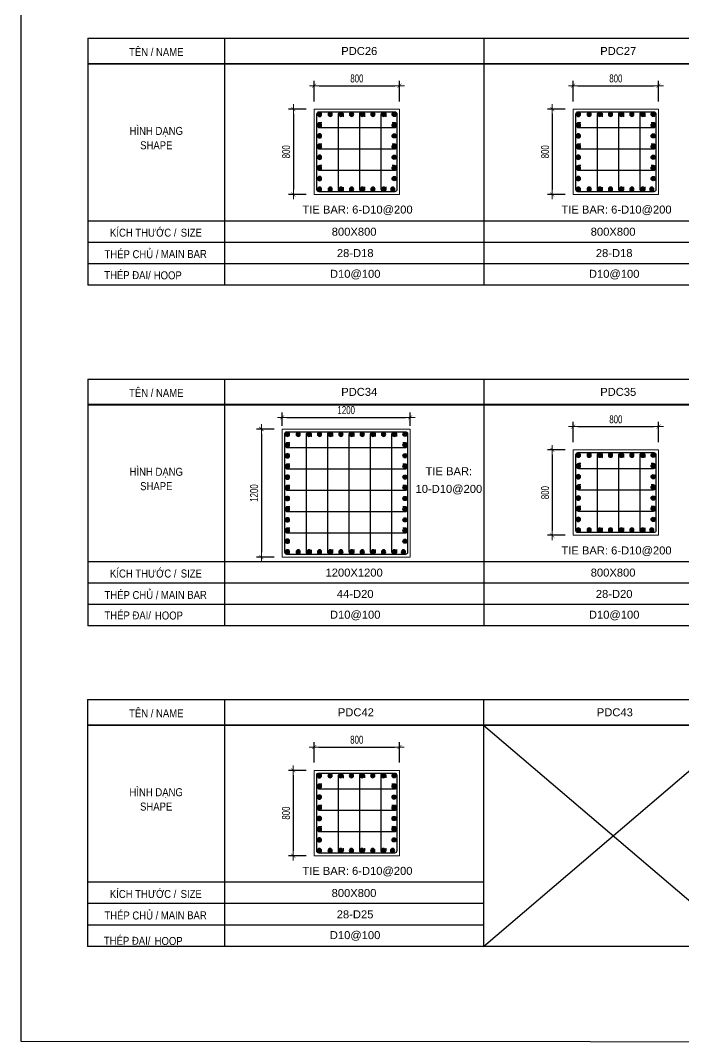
# Model space of a CAD drawing. Header units: millimetres. Extents: x 458085 to 481415, y 87765 to 165974.
# Drawn here: x 458085 to 464297, y 128444 to 138020 of the extents above; entities that cross this region are included whole.
import ezdxf
from ezdxf.enums import TextEntityAlignment as Align

# ---------------------------------------------------------------- set-up
doc = ezdxf.new("R2010")
doc.units = ezdxf.units.MM
doc.linetypes.add('CENTER2', pattern=[1.125, 0.75, -0.125, 0.125, -0.125])
doc.layers.get('Defpoints').update_dxf_attribs({"color": 151, "lineweight": 9})
for name, color, linetype in [('2', 2, 'Continuous'), ('A-ANNO-LEAD', 4, 'Continuous'), ('CEN', 1, 'CENTER2'), ('STL', 3, 'Continuous'), ('TIT1', 3, 'Continuous')]:
    doc.layers.add(name, color=color, linetype=linetype)
for name, color, linetype, lineweight in [('NDC_S_CONTINUOUS', 3, 'Continuous', 20), ('NDC_S_DIM', 1, 'Continuous', 15), ('NDC_S_VN TEXT', 7, 'Continuous', 20)]:
    doc.layers.add(name, color=color, linetype=linetype, lineweight=lineweight)
doc.styles.add('NDC_ARIAL', font='arial.ttf', dxfattribs={"width": 0.85})
doc.styles.add('NDC_DIM', font='', dxfattribs={"width": 0.75})
doc.styles.get('NDC_DIM').set_extended_font_data('Dotum')
doc.dimstyles.new('NDC_dim_30', dxfattribs={"dimscale": 30, "dimtxt": 2.5, "dimasz": 1.5, "dimexe": 1.5, "dimexo": 2.5, "dimgap": 1, "dimtad": 1, "dimdec": 0, "dimzin": 0, "dimdsep": 46, "dimtxsty": 'NDC_DIM', "dimblk": 'DIMMARK', "dimcen": 0.09, "dimdle": 1.2, "dimclrd": 1, "dimclre": 1, "dimclrt": 3, "dimadec": 0, "dimazin": 0, "dimtfac": 1, "dimtdec": 0, "dimtix": 1, "dimtofl": 0, "dimtmove": 0, "dimatfit": 3, "dimfxl": 8, "dimfxlon": 1, "dimtolj": 1, "dimtzin": 0, "dimarcsym": 0})

# ---------------------------------------------------------------- blocks, each defined once
blk = doc.blocks.new('8')
at = {"layer": '2'}
blk.add_hatch(color=256, dxfattribs=at).paths.add_polyline_path([(20, 0, 0.386127), (1.9, 19.9), (-1.9, 19.9, 0.386127), (-20, 0, 1)])
blk.add_circle((0, 0), 20, dxfattribs=at)
blk = doc.blocks.new('5')
at = {"layer": 'CEN', "rotation": 180}
blk.add_blockref('8', (0, 0), dxfattribs=at)
blk = doc.blocks.new('DIMMARK')
at = {"layer": 'NDC_S_DIM', "color": 1}
blk.add_line((-1.5, 0), (1, 0), dxfattribs=at)
at = {"layer": 'NDC_S_DIM', "color": 2, "const_width": 0.1}
blk.add_lwpolyline([(-0.42, -0.42), (0.42, 0.42)], dxfattribs=at)
blk = doc.blocks.new('*D93')
at = {"layer": 'Defpoints', "color": 0, "ltscale": 40, "transparency": 16777216}
for p in [(461636.7, 137408.5), (460836.7, 137187.1), (461636.7, 137187.1)]:
    blk.add_point(p, dxfattribs=at)
at = {"layer": 'NDC_S_DIM', "color": 1, "lineweight": -2, "ltscale": 40, "transparency": 16777216}
for p, q in [((460836.7, 137262.1), (460836.7, 137453.5)), ((461636.7, 137262.1), (461636.7, 137453.5)), ((460881.7, 137408.5), (461591.7, 137408.5))]:
    blk.add_line(p, q, dxfattribs=at)
at = {"layer": 'NDC_S_DIM', "color": 1, "lineweight": -2, "ltscale": 40, "transparency": 16777216, "xscale": 45, "yscale": 45, "zscale": 45, "rotation": 180}
blk.add_blockref('DIMMARK', (460836.7, 137408.5), dxfattribs=at)
at = {"layer": 'NDC_S_DIM', "color": 1, "lineweight": -2, "ltscale": 40, "transparency": 16777216, "xscale": 45, "yscale": 45, "zscale": 45}
blk.add_blockref('DIMMARK', (461636.7, 137408.5), dxfattribs=at)
at = {"layer": 'NDC_S_DIM', "color": 3, "ltscale": 40, "transparency": 16777216, "insert": (461236.7, 137476.1), "char_height": 75, "attachment_point": 5, "style": 'NDC_DIM'}
blk.add_mtext('\\A1;800', dxfattribs=at)
blk = doc.blocks.new('*D94')
at = {"layer": 'Defpoints', "color": 0, "ltscale": 40, "transparency": 16777216}
for p in [(460836.7, 137189.7), (460641.4, 136389.7), (460836.7, 136389.7)]:
    blk.add_point(p, dxfattribs=at)
at = {"layer": 'NDC_S_DIM', "color": 1, "lineweight": -2, "ltscale": 40, "transparency": 16777216}
for p, q in [((460761.7, 137189.7), (460596.4, 137189.7)), ((460641.4, 137144.7), (460641.4, 136434.7)), ((460761.7, 136389.7), (460596.4, 136389.7))]:
    blk.add_line(p, q, dxfattribs=at)
at = {"layer": 'NDC_S_DIM', "color": 1, "lineweight": -2, "ltscale": 40, "transparency": 16777216, "xscale": 45, "yscale": 45, "zscale": 45}
for p, rotation in [((460641.4, 137189.7), 90), ((460641.4, 136389.7), 270)]:
    blk.add_blockref('DIMMARK', p, dxfattribs=dict(at, rotation=rotation))
at = {"layer": 'NDC_S_DIM', "color": 3, "ltscale": 40, "transparency": 16777216, "insert": (460573.8, 136789.7), "char_height": 75, "attachment_point": 5, "rotation": 90, "style": 'NDC_DIM'}
blk.add_mtext('\\A1;800', dxfattribs=at)
blk = doc.blocks.new('*D95')
at = {"layer": 'Defpoints', "color": 0, "ltscale": 40, "transparency": 16777216}
for p in [(464062.8, 137408.5), (463262.8, 137187.1), (464062.8, 137187.1)]:
    blk.add_point(p, dxfattribs=at)
at = {"layer": 'NDC_S_DIM', "color": 1, "lineweight": -2, "ltscale": 40, "transparency": 16777216}
for p, q in [((463262.8, 137262.1), (463262.8, 137453.5)), ((464062.8, 137262.1), (464062.8, 137453.5)), ((463307.8, 137408.5), (464017.8, 137408.5))]:
    blk.add_line(p, q, dxfattribs=at)
at = {"layer": 'NDC_S_DIM', "color": 1, "lineweight": -2, "ltscale": 40, "transparency": 16777216, "xscale": 45, "yscale": 45, "zscale": 45, "rotation": 180}
blk.add_blockref('DIMMARK', (463262.8, 137408.5), dxfattribs=at)
at = {"layer": 'NDC_S_DIM', "color": 1, "lineweight": -2, "ltscale": 40, "transparency": 16777216, "xscale": 45, "yscale": 45, "zscale": 45}
blk.add_blockref('DIMMARK', (464062.8, 137408.5), dxfattribs=at)
at = {"layer": 'NDC_S_DIM', "color": 3, "ltscale": 40, "transparency": 16777216, "insert": (463662.8, 137476.1), "char_height": 75, "attachment_point": 5, "style": 'NDC_DIM'}
blk.add_mtext('\\A1;800', dxfattribs=at)
blk = doc.blocks.new('*D96')
at = {"layer": 'Defpoints', "color": 0, "ltscale": 40, "transparency": 16777216}
for p in [(463262.8, 137189.7), (463067.5, 136389.7), (463262.8, 136389.7)]:
    blk.add_point(p, dxfattribs=at)
at = {"layer": 'NDC_S_DIM', "color": 1, "lineweight": -2, "ltscale": 40, "transparency": 16777216}
for p, q in [((463187.8, 137189.7), (463022.5, 137189.7)), ((463067.5, 137144.7), (463067.5, 136434.7)), ((463187.8, 136389.7), (463022.5, 136389.7))]:
    blk.add_line(p, q, dxfattribs=at)
at = {"layer": 'NDC_S_DIM', "color": 1, "lineweight": -2, "ltscale": 40, "transparency": 16777216, "xscale": 45, "yscale": 45, "zscale": 45}
for p, rotation in [((463067.5, 137189.7), 90), ((463067.5, 136389.7), 270)]:
    blk.add_blockref('DIMMARK', p, dxfattribs=dict(at, rotation=rotation))
at = {"layer": 'NDC_S_DIM', "color": 3, "ltscale": 40, "transparency": 16777216, "insert": (462999.9, 136789.7), "char_height": 75, "attachment_point": 5, "rotation": 90, "style": 'NDC_DIM'}
blk.add_mtext('\\A1;800', dxfattribs=at)
blk = doc.blocks.new('*D111')
at = {"layer": 'Defpoints', "color": 0, "ltscale": 40, "transparency": 16777216}
for p in [(464062.8, 134215), (463262.8, 133993.7), (464062.8, 133993.7)]:
    blk.add_point(p, dxfattribs=at)
at = {"layer": 'NDC_S_DIM', "color": 1, "lineweight": -2, "ltscale": 40, "transparency": 16777216}
for p, q in [((463262.8, 134068.7), (463262.8, 134260)), ((464062.8, 134068.7), (464062.8, 134260)), ((463307.8, 134215), (464017.8, 134215))]:
    blk.add_line(p, q, dxfattribs=at)
at = {"layer": 'NDC_S_DIM', "color": 1, "lineweight": -2, "ltscale": 40, "transparency": 16777216, "xscale": 45, "yscale": 45, "zscale": 45, "rotation": 180}
blk.add_blockref('DIMMARK', (463262.8, 134215), dxfattribs=at)
at = {"layer": 'NDC_S_DIM', "color": 1, "lineweight": -2, "ltscale": 40, "transparency": 16777216, "xscale": 45, "yscale": 45, "zscale": 45}
blk.add_blockref('DIMMARK', (464062.8, 134215), dxfattribs=at)
at = {"layer": 'NDC_S_DIM', "color": 3, "ltscale": 40, "transparency": 16777216, "insert": (463662.8, 134282.6), "char_height": 75, "attachment_point": 5, "style": 'NDC_DIM'}
blk.add_mtext('\\A1;800', dxfattribs=at)
blk = doc.blocks.new('*D112')
at = {"layer": 'Defpoints', "color": 0, "ltscale": 40, "transparency": 16777216}
for p in [(463262.8, 133996.2), (463067.5, 133196.2), (463262.8, 133196.2)]:
    blk.add_point(p, dxfattribs=at)
at = {"layer": 'NDC_S_DIM', "color": 1, "lineweight": -2, "ltscale": 40, "transparency": 16777216}
for p, q in [((463187.8, 133996.2), (463022.5, 133996.2)), ((463067.5, 133951.2), (463067.5, 133241.2)), ((463187.8, 133196.2), (463022.5, 133196.2))]:
    blk.add_line(p, q, dxfattribs=at)
at = {"layer": 'NDC_S_DIM', "color": 1, "lineweight": -2, "ltscale": 40, "transparency": 16777216, "xscale": 45, "yscale": 45, "zscale": 45}
for p, rotation in [((463067.5, 133996.2), 90), ((463067.5, 133196.2), 270)]:
    blk.add_blockref('DIMMARK', p, dxfattribs=dict(at, rotation=rotation))
at = {"layer": 'NDC_S_DIM', "color": 3, "ltscale": 40, "transparency": 16777216, "insert": (462999.9, 133596.2), "char_height": 75, "attachment_point": 5, "rotation": 90, "style": 'NDC_DIM'}
blk.add_mtext('\\A1;800', dxfattribs=at)
blk = doc.blocks.new('*D121')
at = {"layer": 'Defpoints', "color": 0, "ltscale": 40, "transparency": 16777216}
for p in [(461736.8, 134301.6), (460536.8, 134145.8), (461736.8, 134145.8)]:
    blk.add_point(p, dxfattribs=at)
at = {"layer": 'NDC_S_DIM', "color": 1, "lineweight": -2, "ltscale": 40, "transparency": 16777216}
for p, q in [((460536.8, 134220.8), (460536.8, 134346.6)), ((460581.8, 134301.6), (461691.8, 134301.6)), ((461736.8, 134220.8), (461736.8, 134346.6))]:
    blk.add_line(p, q, dxfattribs=at)
at = {"layer": 'NDC_S_DIM', "color": 1, "lineweight": -2, "ltscale": 40, "transparency": 16777216, "xscale": 45, "yscale": 45, "zscale": 45, "rotation": 180}
blk.add_blockref('DIMMARK', (460536.8, 134301.6), dxfattribs=at)
at = {"layer": 'NDC_S_DIM', "color": 1, "lineweight": -2, "ltscale": 40, "transparency": 16777216, "xscale": 45, "yscale": 45, "zscale": 45}
blk.add_blockref('DIMMARK', (461736.8, 134301.6), dxfattribs=at)
at = {"layer": 'NDC_S_DIM', "color": 3, "ltscale": 40, "transparency": 16777216, "insert": (461136.8, 134369.1), "char_height": 75, "attachment_point": 5, "style": 'NDC_DIM'}
blk.add_mtext('\\A1;1200', dxfattribs=at)
blk = doc.blocks.new('*D122')
at = {"layer": 'Defpoints', "color": 0, "ltscale": 40, "transparency": 16777216}
for p in [(460536.8, 134192.3), (460341.5, 132992.3), (460536.8, 132992.3)]:
    blk.add_point(p, dxfattribs=at)
at = {"layer": 'NDC_S_DIM', "color": 1, "lineweight": -2, "ltscale": 40, "transparency": 16777216}
for p, q in [((460461.8, 134192.3), (460296.5, 134192.3)), ((460341.5, 134147.3), (460341.5, 133037.3)), ((460461.8, 132992.3), (460296.5, 132992.3))]:
    blk.add_line(p, q, dxfattribs=at)
at = {"layer": 'NDC_S_DIM', "color": 1, "lineweight": -2, "ltscale": 40, "transparency": 16777216, "xscale": 45, "yscale": 45, "zscale": 45}
for p, rotation in [((460341.5, 134192.3), 90), ((460341.5, 132992.3), 270)]:
    blk.add_blockref('DIMMARK', p, dxfattribs=dict(at, rotation=rotation))
at = {"layer": 'NDC_S_DIM', "color": 3, "ltscale": 40, "transparency": 16777216, "insert": (460273.9, 133592.3), "char_height": 75, "attachment_point": 5, "rotation": 90, "style": 'NDC_DIM'}
blk.add_mtext('\\A1;1200', dxfattribs=at)
blk = doc.blocks.new('*D125')
at = {"layer": 'Defpoints', "color": 0, "ltscale": 40, "transparency": 16777216}
for p in [(461635.5, 131213.1), (460835.5, 130991.7), (461635.5, 130991.7)]:
    blk.add_point(p, dxfattribs=at)
at = {"layer": 'NDC_S_DIM', "color": 1, "lineweight": -2, "ltscale": 40, "transparency": 16777216}
for p, q in [((460835.5, 131066.7), (460835.5, 131258.1)), ((460880.5, 131213.1), (461590.5, 131213.1)), ((461635.5, 131066.7), (461635.5, 131258.1))]:
    blk.add_line(p, q, dxfattribs=at)
at = {"layer": 'NDC_S_DIM', "color": 1, "lineweight": -2, "ltscale": 40, "transparency": 16777216, "xscale": 45, "yscale": 45, "zscale": 45, "rotation": 180}
blk.add_blockref('DIMMARK', (460835.5, 131213.1), dxfattribs=at)
at = {"layer": 'NDC_S_DIM', "color": 1, "lineweight": -2, "ltscale": 40, "transparency": 16777216, "xscale": 45, "yscale": 45, "zscale": 45}
blk.add_blockref('DIMMARK', (461635.5, 131213.1), dxfattribs=at)
at = {"layer": 'NDC_S_DIM', "color": 3, "ltscale": 40, "transparency": 16777216, "insert": (461235.5, 131280.6), "char_height": 75, "attachment_point": 5, "style": 'NDC_DIM'}
blk.add_mtext('\\A1;800', dxfattribs=at)
blk = doc.blocks.new('*D126')
at = {"layer": 'Defpoints', "color": 0, "ltscale": 40, "transparency": 16777216}
for p in [(460835.5, 130994.2), (460640.2, 130194.2), (460835.5, 130194.2)]:
    blk.add_point(p, dxfattribs=at)
at = {"layer": 'NDC_S_DIM', "color": 1, "lineweight": -2, "ltscale": 40, "transparency": 16777216}
for p, q in [((460760.5, 130994.2), (460595.2, 130994.2)), ((460640.2, 130949.2), (460640.2, 130239.2)), ((460760.5, 130194.2), (460595.2, 130194.2))]:
    blk.add_line(p, q, dxfattribs=at)
at = {"layer": 'NDC_S_DIM', "color": 1, "lineweight": -2, "ltscale": 40, "transparency": 16777216, "xscale": 45, "yscale": 45, "zscale": 45}
for p, rotation in [((460640.2, 130994.2), 90), ((460640.2, 130194.2), 270)]:
    blk.add_blockref('DIMMARK', p, dxfattribs=dict(at, rotation=rotation))
at = {"layer": 'NDC_S_DIM', "color": 3, "ltscale": 40, "transparency": 16777216, "insert": (460572.6, 130594.2), "char_height": 75, "attachment_point": 5, "rotation": 90, "style": 'NDC_DIM'}
blk.add_mtext('\\A1;800', dxfattribs=at)

msp = doc.modelspace()

# ---------------------------------------------------------------- linework, layer by layer
at = {"layer": '2', "lineweight": -2, "ltscale": 1000}
for points in [[(461611.7, 137144.7), (461611.7, 136434.7, -0.414214), (461591.7, 136414.7), (460881.7, 136414.7, -0.414214), (460861.7, 136434.7), (460861.7, 137144.7, -0.414214), (460881.7, 137164.7), (461591.7, 137164.7, -0.414214)], [(464037.8, 137144.7), (464037.8, 136434.7, -0.414214), (464017.8, 136414.7), (463307.8, 136414.7, -0.414214), (463287.8, 136434.7), (463287.8, 137144.7, -0.414214), (463307.8, 137164.7), (464017.8, 137164.7, -0.414214)], [(464037.8, 133951.2), (464037.8, 133241.2, -0.414214), (464017.8, 133221.2), (463307.8, 133221.2, -0.414214), (463287.8, 133241.2), (463287.8, 133951.2, -0.414214), (463307.8, 133971.2), (464017.8, 133971.2, -0.414214)], [(461610.5, 130949.2), (461610.5, 130239.2, -0.414214), (461590.5, 130219.2), (460880.5, 130219.2, -0.414214), (460860.5, 130239.2), (460860.5, 130949.2, -0.414214), (460880.5, 130969.2), (461590.5, 130969.2, -0.414214)]]:
    msp.add_lwpolyline(points, format="xyb", close=True, dxfattribs=at)
at = {"layer": '2'}
for points in [[(461109, 136459.3), (461109, 136437.2, -1), (461064, 136437.2), (461064, 137139.2, -1), (461109, 137139.2), (461109, 137117.1)], [(461309, 136460.8), (461309, 136438.7, -1), (461264, 136438.7), (461264, 137140.7, -1), (461309, 137140.7), (461309, 137118.5)], [(461509, 136460.8), (461509, 136438.7, -1), (461464, 136438.7), (461464, 137140.7, -1), (461509, 137140.7), (461509, 137118.5)], [(463535.1, 136459.3), (463535.1, 136437.2, -1), (463490.1, 136437.2), (463490.1, 137139.2, -1), (463535.1, 137139.2), (463535.1, 137117.1)], [(463735.1, 136460.8), (463735.1, 136438.7, -1), (463690.1, 136438.7), (463690.1, 137140.7, -1), (463735.1, 137140.7), (463735.1, 137118.5)], [(463935.1, 136460.8), (463935.1, 136438.7, -1), (463890.1, 136438.7), (463890.1, 137140.7, -1), (463935.1, 137140.7), (463935.1, 137118.5)], [(460908.6, 137061.2), (460886.5, 137061.2, 1), (460886.5, 137016.2), (461588.5, 137016.2, 1), (461588.5, 137061.2), (461566.4, 137061.2)], [(463334.7, 137061.2), (463312.6, 137061.2, 1), (463312.6, 137016.2), (464014.6, 137016.2, 1), (464014.6, 137061.2), (463992.5, 137061.2)], [(460908.6, 136861.2), (460886.5, 136861.2, 1), (460886.5, 136816.2), (461588.5, 136816.2, 1), (461588.5, 136861.2), (461566.4, 136861.2)], [(463334.7, 136861.2), (463312.6, 136861.2, 1), (463312.6, 136816.2), (464014.6, 136816.2, 1), (464014.6, 136861.2), (463992.5, 136861.2)], [(460908.6, 136661.2), (460886.5, 136661.2, 1), (460886.5, 136616.2), (461588.5, 136616.2, 1), (461588.5, 136661.2), (461566.4, 136661.2)], [(463334.7, 136661.2), (463312.6, 136661.2, 1), (463312.6, 136616.2), (464014.6, 136616.2, 1), (464014.6, 136661.2), (463992.5, 136661.2)], [(463535.1, 133265.8), (463535.1, 133243.7, -1), (463490.1, 133243.7), (463490.1, 133945.7, -1), (463535.1, 133945.7), (463535.1, 133923.6)], [(463735.1, 133267.3), (463735.1, 133245.2, -1), (463690.1, 133245.2), (463690.1, 133947.2, -1), (463735.1, 133947.2), (463735.1, 133925.1)], [(463935.1, 133267.3), (463935.1, 133245.2, -1), (463890.1, 133245.2), (463890.1, 133947.2, -1), (463935.1, 133947.2), (463935.1, 133925.1)], [(463334.7, 133867.8), (463312.6, 133867.8, 1), (463312.6, 133822.7), (464014.6, 133822.7, 1), (464014.6, 133867.8), (463992.5, 133867.8)], [(463334.7, 133667.8), (463312.6, 133667.8, 1), (463312.6, 133622.7), (464014.6, 133622.7, 1), (464014.6, 133667.8), (463992.5, 133667.8)], [(463334.7, 133467.8), (463312.6, 133467.8, 1), (463312.6, 133422.7), (464014.6, 133422.7, 1), (464014.6, 133467.8), (463992.5, 133467.8)], [(461107.8, 130263.9), (461107.8, 130241.7, -1), (461062.8, 130241.7), (461062.8, 130943.7, -1), (461107.8, 130943.7), (461107.8, 130921.6)], [(461307.8, 130265.4), (461307.8, 130243.2, -1), (461262.8, 130243.2), (461262.8, 130945.2, -1), (461307.8, 130945.2), (461307.8, 130923.1)], [(461507.8, 130265.4), (461507.8, 130243.2, -1), (461462.8, 130243.2), (461462.8, 130945.2, -1), (461507.8, 130945.2), (461507.8, 130923.1)], [(460907.4, 130865.8), (460885.3, 130865.8, 1), (460885.3, 130820.8), (461587.3, 130820.8, 1), (461587.3, 130865.8), (461565.2, 130865.8)], [(460907.4, 130665.8), (460885.3, 130665.8, 1), (460885.3, 130620.8), (461587.3, 130620.8, 1), (461587.3, 130665.8), (461565.2, 130665.8)], [(460907.4, 130465.8), (460885.3, 130465.8, 1), (460885.3, 130420.8), (461587.3, 130420.8, 1), (461587.3, 130465.8), (461565.2, 130465.8)]]:
    msp.add_lwpolyline(points, format="xyb", dxfattribs=at)
at = {"layer": '2', "lineweight": -2, "ltscale": 1000, "elevation": 0}
msp.add_lwpolyline([(461711.8, 134147.3), (461711.8, 133037.3, -0.414214), (461691.8, 133017.3), (460581.8, 133017.3, -0.414214), (460561.8, 133037.3), (460561.8, 134147.3, -0.414214), (460581.8, 134167.3), (461691.8, 134167.3, -0.414214)], format="xyb", close=True, dxfattribs=at)
at = {"layer": '2', "elevation": 0}
for points in [[(460809.1, 133061.9), (460809.1, 133039.8, -1), (460764.1, 133039.8), (460764.1, 134141.8, -1), (460809.1, 134141.8), (460809.1, 134119.7)], [(461009.1, 133063.4), (461009.1, 133041.3, -1), (460964.1, 133041.3), (460964.1, 134143.3, -1), (461009.1, 134143.3), (461009.1, 134121.2)], [(461209.1, 133063.4), (461209.1, 133041.3, -1), (461164.1, 133041.3), (461164.1, 134143.3, -1), (461209.1, 134143.3), (461209.1, 134121.2)], [(461409.1, 133063.4), (461409.1, 133041.3, -1), (461364.1, 133041.3), (461364.1, 134143.3, -1), (461409.1, 134143.3), (461409.1, 134121.2)], [(461609.1, 133063.4), (461609.1, 133041.3, -1), (461564.1, 133041.3), (461564.1, 134143.3, -1), (461609.1, 134143.3), (461609.1, 134121.2)], [(460608.7, 134063.9), (460586.6, 134063.9, 1), (460586.6, 134018.8), (461688.7, 134018.8, 1), (461688.7, 134063.9), (461666.5, 134063.9)], [(460608.7, 133863.9), (460586.6, 133863.9, 1), (460586.6, 133818.8), (461688.7, 133818.8, 1), (461688.7, 133863.9), (461666.5, 133863.9)], [(460608.7, 133663.9), (460586.6, 133663.9, 1), (460586.6, 133618.8), (461688.7, 133618.8, 1), (461688.7, 133663.9), (461666.5, 133663.9)], [(460608.7, 133463.9), (460586.6, 133463.9, 1), (460586.6, 133418.8), (461688.7, 133418.8, 1), (461688.7, 133463.9), (461666.5, 133463.9)], [(460608.7, 133263.9), (460586.6, 133263.9, 1), (460586.6, 133218.8), (461688.7, 133218.8, 1), (461688.7, 133263.9), (461666.5, 133263.9)]]:
    msp.add_lwpolyline(points, format="xyb", dxfattribs=at)
at = {"layer": 'A-ANNO-LEAD'}
msp.add_lwpolyline([(458087.5, 128457.3), (479422.5, 128444.1), (479422.5, 145064.1), (458087.5, 145077.3)], close=True, dxfattribs=at)
at = {"layer": 'NDC_S_CONTINUOUS', "ltscale": 70}
for points in [[(461636.7, 137189.7), (461636.7, 136389.7), (460836.7, 136389.7), (460836.7, 137189.7), (461636.7, 137189.7)], [(464062.8, 137189.7), (464062.8, 136389.7), (463262.8, 136389.7), (463262.8, 137189.7), (464062.8, 137189.7)], [(464062.8, 133996.2), (464062.8, 133196.2), (463262.8, 133196.2), (463262.8, 133996.2), (464062.8, 133996.2)], [(461635.5, 130994.2), (461635.5, 130194.2), (460835.5, 130194.2), (460835.5, 130994.2), (461635.5, 130994.2)]]:
    msp.add_lwpolyline(points, dxfattribs=at)
at = {"layer": 'NDC_S_CONTINUOUS', "ltscale": 70, "elevation": 0}
msp.add_lwpolyline([(461736.8, 134192.3), (461736.8, 132992.3), (460536.8, 132992.3), (460536.8, 134192.3), (461736.8, 134192.3)], dxfattribs=at)
at = {"layer": 'TIT1', "color": 2}
for p, q in [((458715.4, 137853.7), (479422.5, 137853.7)), ((458715.4, 134660.2), (479422.5, 134660.2)), ((458714.2, 131658.3), (479422.5, 131658.3))]:
    msp.add_line(p, q, dxfattribs=at)
at = {"layer": 'TIT1'}
for p, q in [((458715.4, 137853.7), (458715.4, 135540.9)), ((459999.3, 135540.9), (459999.3, 137853.7)), ((462425.4, 137853.7), (462425.4, 135540.9)), ((458087.5, 137613.7), (458085.8, 137613.7)), ((458715.4, 137613.7), (479422.5, 137613.7)), ((479420.8, 137613.7), (458715.4, 137613.7)), ((479422, 135540.9), (458715.4, 135540.9)), ((458715.4, 134660.2), (458715.4, 132347.4)), ((459999.3, 132347.4), (459999.3, 134660.2)), ((462425.4, 134660.2), (462425.4, 132347.4)), ((458087.5, 134421.6), (458085.8, 134421.6)), ((479420.8, 134421.6), (458715.4, 134421.6)), ((458715.4, 134420.2), (479422.5, 134420.2)), ((462836.9, 134421.6), (462823.2, 134421.6)), ((479420.9, 132347.4), (458715.4, 132347.4)), ((458714.2, 131658.3), (458714.2, 129345.4)), ((459998.1, 129345.4), (459998.1, 131658.3)), ((462424.2, 131658.3), (462424.2, 129345.4)), ((458087.5, 131418.3), (458085.8, 131418.3)), ((458714.2, 131418.3), (479422.5, 131418.3)), ((479420.8, 131418.3), (458714.2, 131418.3)), ((479419.7, 129345.4), (458714.2, 129345.4)), ((458087.5, 129148.9), (458084.7, 129148.9))]:
    msp.add_line(p, q, dxfattribs=at)
at = {"layer": 'TIT1', "color": 8}
for p, q in [((479422.5, 136140.9), (458715.4, 136140.9)), ((479422.5, 135940.9), (458715.4, 135940.9)), ((479422.5, 135740.9), (458715.4, 135740.9)), ((479422.5, 135540.9), (459144.6, 135540.9)), ((469703.7, 132947.4), (458715.4, 132947.4)), ((469703.7, 132747.4), (458715.4, 132747.4)), ((469703.7, 132547.4), (458715.4, 132547.4)), ((469703.7, 132347.4), (459144.6, 132347.4)), ((462424.2, 131418.3), (464850.3, 129345.4)), ((462424.2, 129345.4), (464850.3, 131418.3)), ((462424.2, 129945.4), (458714.2, 129945.4)), ((462424.2, 129745.4), (458714.2, 129745.4)), ((462424.2, 129545.4), (458714.2, 129545.4)), ((462424.2, 129345.4), (459143.4, 129345.4))]:
    msp.add_line(p, q, dxfattribs=at)

# ---------------------------------------------------------------- block references
at = {"layer": 'STL', "xscale": -1}
for p in [(460886.5, 137139.7), (463312.6, 137139.7), (460886.5, 137038.7), (463312.6, 137038.7), (460886.5, 136938.7), (463312.6, 136938.7), (460886.5, 136838.7), (463312.6, 136838.7), (460886.5, 136738.7), (463312.6, 136738.7), (460886.5, 136638.7), (463312.6, 136638.7), (460886.5, 136538.7), (463312.6, 136538.7), (460886.5, 136438.7), (463312.6, 136438.7), (460586.6, 134142.3), (460586.6, 134041.3), (460586.6, 133941.3), (463312.6, 133946.2), (460586.6, 133841.3), (463312.6, 133845.2), (460586.6, 133741.3), (463312.6, 133745.2), (460586.6, 133641.3), (463312.6, 133645.2), (460586.6, 133541.3), (463312.6, 133545.2), (460586.6, 133441.3), (463312.6, 133445.2), (460586.6, 133341.3), (463312.6, 133345.2), (460586.6, 133241.3), (463312.6, 133245.2), (460586.6, 133141.3), (460586.6, 133041.3), (460885.3, 130944.2), (460885.3, 130843.3), (460885.3, 130743.3), (460885.3, 130643.3), (460885.3, 130543.3), (460885.3, 130443.3), (460885.3, 130343.3), (460885.3, 130243.3)]:
    msp.add_blockref('5', p, dxfattribs=at)
at = {"layer": 'STL', "xscale": -1, "rotation": 270}
for p in [(460986.5, 137140.7), (461086.5, 137140.7), (461186.5, 137140.7), (461286.5, 137140.7), (461386.5, 137140.7), (461486.5, 137140.7), (463412.6, 137140.7), (463512.6, 137140.7), (463612.6, 137140.7), (463712.6, 137140.7), (463812.6, 137140.7), (463912.6, 137140.7), (460886.5, 136438.7), (460986.5, 136438.7), (461086.5, 136438.7), (461186.5, 136438.7), (461286.5, 136438.7), (461386.5, 136438.7), (461486.5, 136438.7), (461572.4, 136438.7), (463312.6, 136438.7), (463412.6, 136438.7), (463512.6, 136438.7), (463612.6, 136438.7), (463712.6, 136438.7), (463812.6, 136438.7), (463912.6, 136438.7), (463998.5, 136438.7), (460686.6, 134143.3), (460786.6, 134143.3), (460886.6, 134143.3), (460986.6, 134143.3), (461086.6, 134143.3), (461186.6, 134143.3), (461286.6, 134143.3), (461386.6, 134143.3), (461486.6, 134143.3), (461586.6, 134143.3), (463412.6, 133947.2), (463512.6, 133947.2), (463612.6, 133947.2), (463712.6, 133947.2), (463812.6, 133947.2), (463912.6, 133947.2), (463312.6, 133245.2), (463412.6, 133245.2), (463512.6, 133245.2), (463612.6, 133245.2), (463712.6, 133245.2), (463812.6, 133245.2), (463912.6, 133245.2), (463998.5, 133245.2), (460586.6, 133041.3), (460686.6, 133041.3), (460786.6, 133041.3), (460886.6, 133041.3), (460986.6, 133041.3), (461086.6, 133041.3), (461186.6, 133041.3), (461286.6, 133041.3), (461386.6, 133041.3), (461486.6, 133041.3), (461586.6, 133041.3), (461672.5, 133041.3), (460985.3, 130945.2), (461085.3, 130945.2), (461185.3, 130945.2), (461285.3, 130945.2), (461385.3, 130945.2), (461485.3, 130945.2), (460885.3, 130243.3), (460985.3, 130243.3), (461085.3, 130243.3), (461185.3, 130243.3), (461285.3, 130243.3), (461385.3, 130243.3), (461485.3, 130243.3), (461571.2, 130243.3)]:
    msp.add_blockref('5', p, dxfattribs=at)
at = {"layer": 'STL'}
for p in [(461587, 137139.7), (464013.1, 137139.7), (461587, 137038.7), (464013.1, 137038.7), (461587, 136938.7), (464013.1, 136938.7), (461587, 136838.7), (464013.1, 136838.7), (461587, 136738.7), (464013.1, 136738.7), (461587, 136638.7), (464013.1, 136638.7), (461587, 136538.7), (464013.1, 136538.7), (461687.1, 134142.3), (461687.1, 134041.3), (461687.1, 133941.3), (464013.1, 133946.2), (461687.1, 133841.3), (464013.1, 133845.2), (461687.1, 133741.3), (464013.1, 133745.2), (461687.1, 133641.3), (464013.1, 133645.2), (461687.1, 133541.3), (464013.1, 133545.2), (461687.1, 133441.3), (464013.1, 133445.2), (461687.1, 133341.3), (464013.1, 133345.2), (461687.1, 133241.3), (461687.1, 133141.3), (461585.7, 130944.2), (461585.7, 130843.3), (461585.7, 130743.3), (461585.7, 130643.3), (461585.7, 130543.3), (461585.7, 130443.3), (461585.7, 130343.3)]:
    msp.add_blockref('5', p, dxfattribs=at)

# ---------------------------------------------------------------- texts
at = {"layer": 'NDC_S_VN TEXT', "style": 'NDC_ARIAL', "width": 0.85}
for s, p in [('HÌNH DẠNG', (459357.4, 136986.6)), ('KÍCH THƯỚC /', (459235, 136040.9)), ('THÉP CHỦ /', (459124.9, 135840.9)), ('THÉP ĐAI/', (459087.8, 135642.9)), ('HÌNH DẠNG', (459357.4, 133793.1)), ('KÍCH THƯỚC /', (459235, 132847.4)), ('THÉP CHỦ /', (459124.9, 132647.4)), ('THÉP ĐAI/', (459089.8, 132455.5)), ('HÌNH DẠNG', (459356.2, 130791.2)), ('KÍCH THƯỚC /', (459233.8, 129845.4)), ('THÉP CHỦ /', (459123.7, 129645.4)), ('THÉP ĐAI/', (459084.3, 129406.5))]:
    msp.add_text(s, height=75, dxfattribs=at).set_placement(p, align=Align.MIDDLE)
at = {"layer": 'TIT1', "style": 'NDC_ARIAL', "width": 0.85}
for s, p in [('TÊN / NAME', (459357.4, 137733.7)), ('SHAPE', (459357.4, 136850.4)), ('SIZE', (459685.5, 136032)), ('MAIN BAR', (459615.8, 135832)), ('HOOP', (459464.9, 135632.2)), ('TÊN / NAME', (459357.4, 134540.2)), ('SHAPE', (459357.4, 133656.9)), ('SIZE', (459685.5, 132838.5)), ('MAIN BAR', (459615.8, 132638.5)), ('HOOP', (459476, 132445.1)), ('TÊN / NAME', (459357.4, 131538.3)), ('SHAPE', (459356.2, 130654.9)), ('SIZE', (459684.3, 129836.6)), ('MAIN BAR', (459614.6, 129636.6)), ('HOOP', (459473.4, 129395.7))]:
    msp.add_text(s, height=75, dxfattribs=at).set_placement(p, align=Align.MIDDLE)
at = {"layer": 'TIT1', "color": 2, "style": 'NDC_ARIAL'}
for s, p in [('PDC26', (461258.9, 137733.7)), ('PDC27', (463685, 137733.7)), ('PDC34', (461258.9, 134540.2)), ('PDC35', (463685, 134540.2)), ('PDC42', (461227.1, 131538.3)), ('PDC43', (463653.1, 131538.3))]:
    msp.add_text(s, height=75, dxfattribs=at).set_placement(p, align=Align.MIDDLE)
at = {"layer": 'TIT1', "style": 'NDC_ARIAL'}
for s, p in [('TIE BAR: 6-D10@200', (461242.7, 136242.6)), ('TIE BAR: 6-D10@200', (463668.8, 136242.6)), ('800X800', (461210.8, 136040.7)), ('800X800', (463636.9, 136040.7)), ('28-D18', (461220.9, 135840.7)), ('28-D18', (463647, 135840.7)), ('D10@100', (461220.9, 135640.7)), ('D10@100', (463647, 135640.7)), ('TIE BAR:', (462098.4, 133797)), ('10-D10@200', (462098.4, 133625.8)), ('TIE BAR: 6-D10@200', (463668.8, 133049.1)), ('1200X1200', (461210.8, 132847.2)), ('800X800', (463636.9, 132847.2)), ('44-D20', (461220.9, 132647.2)), ('28-D20', (463647, 132647.2)), ('D10@100', (461220.9, 132447.2)), ('D10@100', (463647, 132447.2)), ('TIE BAR: 6-D10@200', (461241.5, 130047.1)), ('800X800', (461209.6, 129845.2)), ('28-D25', (461219.7, 129645.2)), ('D10@100', (461219.7, 129445.2))]:
    msp.add_text(s, height=75, dxfattribs=at).set_placement(p, align=Align.MIDDLE)

# ---------------------------------------------------------------- dimensions: what is measured, and where the dimension line sits
at = {"layer": 'NDC_S_DIM', "ltscale": 40}
for base, p1, p2, picture, middle in [((461636.7, 137408.5), (460836.7, 137187.1), (461636.7, 137187.1), '*D93', (461236.7, 137476.1)), ((464062.8, 137408.5), (463262.8, 137187.1), (464062.8, 137187.1), '*D95', (463662.8, 137476.1)), ((461736.8, 134301.6), (460536.8, 134145.8), (461736.8, 134145.8), '*D121', (461136.8, 134369.1)), ((464062.8, 134215), (463262.8, 133993.7), (464062.8, 133993.7), '*D111', (463662.8, 134282.6)), ((461635.5, 131213.1), (460835.5, 130991.7), (461635.5, 130991.7), '*D125', (461235.5, 131280.6))]:
    dim = msp.add_linear_dim(base=base, p1=p1, p2=p2, dimstyle='NDC_dim_30', dxfattribs=at)
    dim.commit()
    dim.dimension.update_dxf_attribs({"geometry": picture, "text_midpoint": middle})
for base, p1, p2, picture, middle in [((460641.4, 136389.7), (460836.7, 137189.7), (460836.7, 136389.7), '*D94', (460573.8, 136789.7)), ((463067.5, 136389.7), (463262.8, 137189.7), (463262.8, 136389.7), '*D96', (462999.9, 136789.7)), ((460341.5, 132992.3), (460536.8, 134192.3), (460536.8, 132992.3), '*D122', (460273.9, 133592.3)), ((463067.5, 133196.2), (463262.8, 133996.2), (463262.8, 133196.2), '*D112', (462999.9, 133596.2)), ((460640.2, 130194.2), (460835.5, 130994.2), (460835.5, 130194.2), '*D126', (460572.6, 130594.2))]:
    dim = msp.add_linear_dim(base=base, p1=p1, p2=p2, angle=90, dimstyle='NDC_dim_30', dxfattribs=at)
    dim.commit()
    dim.dimension.update_dxf_attribs({"geometry": picture, "text_midpoint": middle})

doc.saveas('drawing.dxf')
